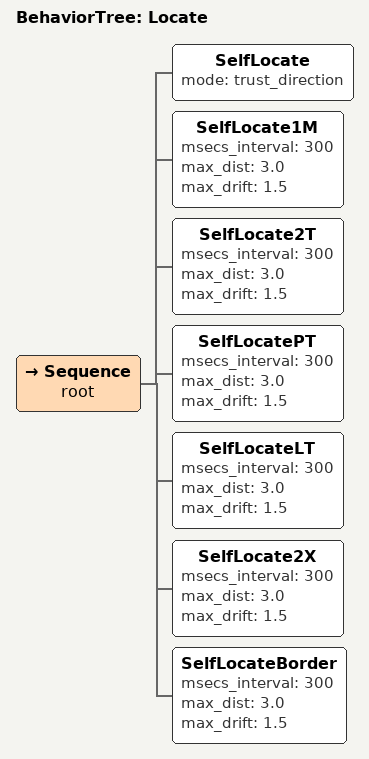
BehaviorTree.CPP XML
<!-- 定位模块: 使用多种特征组合进行位置校正 -->

<root BTCPP_format="4" >
  <BehaviorTree ID="Locate">
     <Sequence name="root">
        <SelfLocate mode="trust_direction" />
        <SelfLocate1M msecs_interval="300" max_dist="3.0" max_drift="1.5" />
        <SelfLocate2T msecs_interval="300" max_dist="3.0" max_drift="1.5" />
        <SelfLocatePT msecs_interval="300" max_dist="3.0" max_drift="1.5" />
        <SelfLocateLT msecs_interval="300" max_dist="3.0" max_drift="1.5" />
        <SelfLocate2X msecs_interval="300" max_dist="3.0" max_drift="1.5" />
        <SelfLocateBorder msecs_interval="300" max_dist="3.0" max_drift="1.5"/>
     </Sequence>
  </BehaviorTree>
</root>
